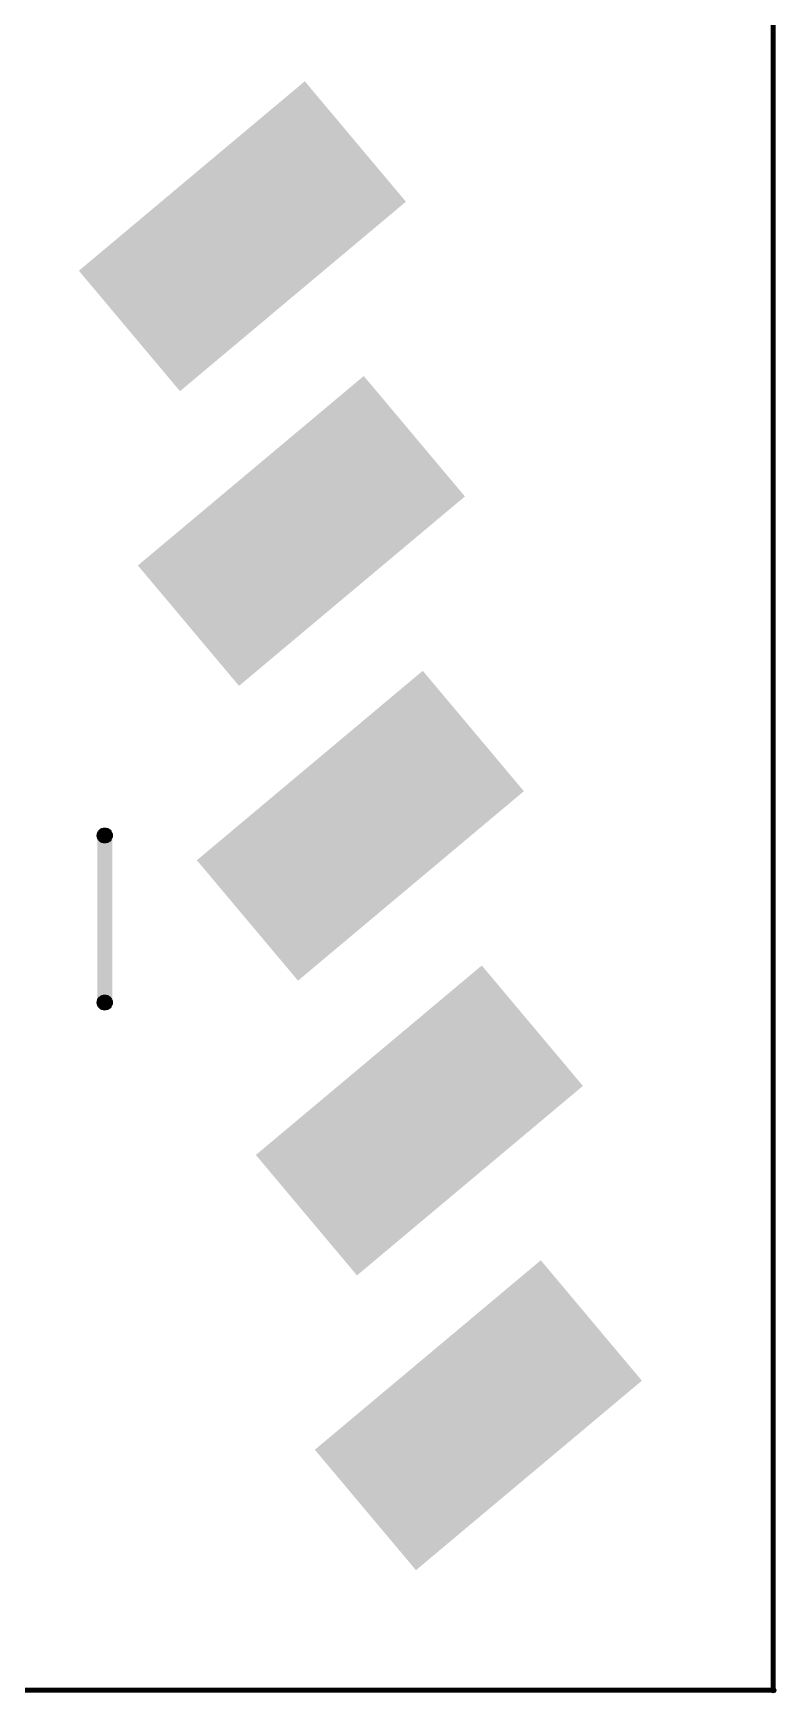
# Model space of a CAD drawing. Header units: millimetres. Extents: x 0 to 8.08, y 0 to 3.16.
# Drawn here: x 1.5371 to 1.6858, y 1.276 to 1.6085 of the extents above; entities that cross this region are included whole.
import ezdxf

# ---------------------------------------------------------------- set-up
doc = ezdxf.new("R2010")
doc.units = ezdxf.units.MM
doc.header["$LTSCALE"] = 0.444489
doc.layers.get('0').update_dxf_attribs({"linetype": 'CONTINUOUS'})
doc.layers.add('2D_LINE_01', color=7, linetype='CONTINUOUS')
doc.layers.add('BOARD_OUTLINE_00', color=7, linetype='CONTINUOUS')

msp = doc.modelspace()

# ---------------------------------------------------------------- hatches: boundary and pattern name
at = {"linetype": 'CONTINUOUS'}
h = msp.add_hatch(color=7, dxfattribs=at)
edge = h.paths.add_edge_path()
edge.add_arc((1.55145, 1.4478), 0.0015, 0, 360)
h = msp.add_hatch(color=7, dxfattribs=at)
edge = h.paths.add_edge_path()
edge.add_arc((1.55145, 1.41433), 0.0015, 0, 360)
h = msp.add_hatch(color=7, dxfattribs=at)
edge = h.paths.add_edge_path()
edge.add_arc((1.68531, 1.27654), 0.0005, 0, 360)

# ---------------------------------------------------------------- linework, layer by layer
at = {"color": 7, "linetype": 'CONTINUOUS'}
for points, const_width in [([(1.55639, 1.54889), (1.60163, 1.58685)], 0.0315), ([(1.56821, 1.48984), (1.61344, 1.5278)], 0.0315), ([(1.58002, 1.43078), (1.62525, 1.46874)], 0.0315), ([(1.59183, 1.37173), (1.63707, 1.40969)], 0.0315), ([(1.45303, 1.34346), (1.53177, 1.34346)], 0.05906), ([(1.60364, 1.31267), (1.64888, 1.35063)], 0.0315)]:
    msp.add_lwpolyline(points, dxfattribs=dict(at, const_width=const_width))
for centre, radius in [((1.55145, 1.4478), 0.0015), ((1.55145, 1.41433), 0.0015), ((1.68531, 1.27654), 0.0005)]:
    msp.add_circle(centre, radius, dxfattribs=at)
at = {"layer": '2D_LINE_01', "color": 1, "linetype": 'CONTINUOUS', "const_width": 0.003}
msp.add_lwpolyline([(1.55145, 1.41433), (1.55145, 1.4478)], dxfattribs=at)
at = {"layer": 'BOARD_OUTLINE_00', "color": 7, "linetype": 'CONTINUOUS', "const_width": 0.001}
for points in [[(1.68531, 1.27654), (1.68531, 1.86709)], [(1.29161, 1.27654), (1.68531, 1.27654)]]:
    msp.add_lwpolyline(points, dxfattribs=at)

doc.saveas('drawing.dxf')
